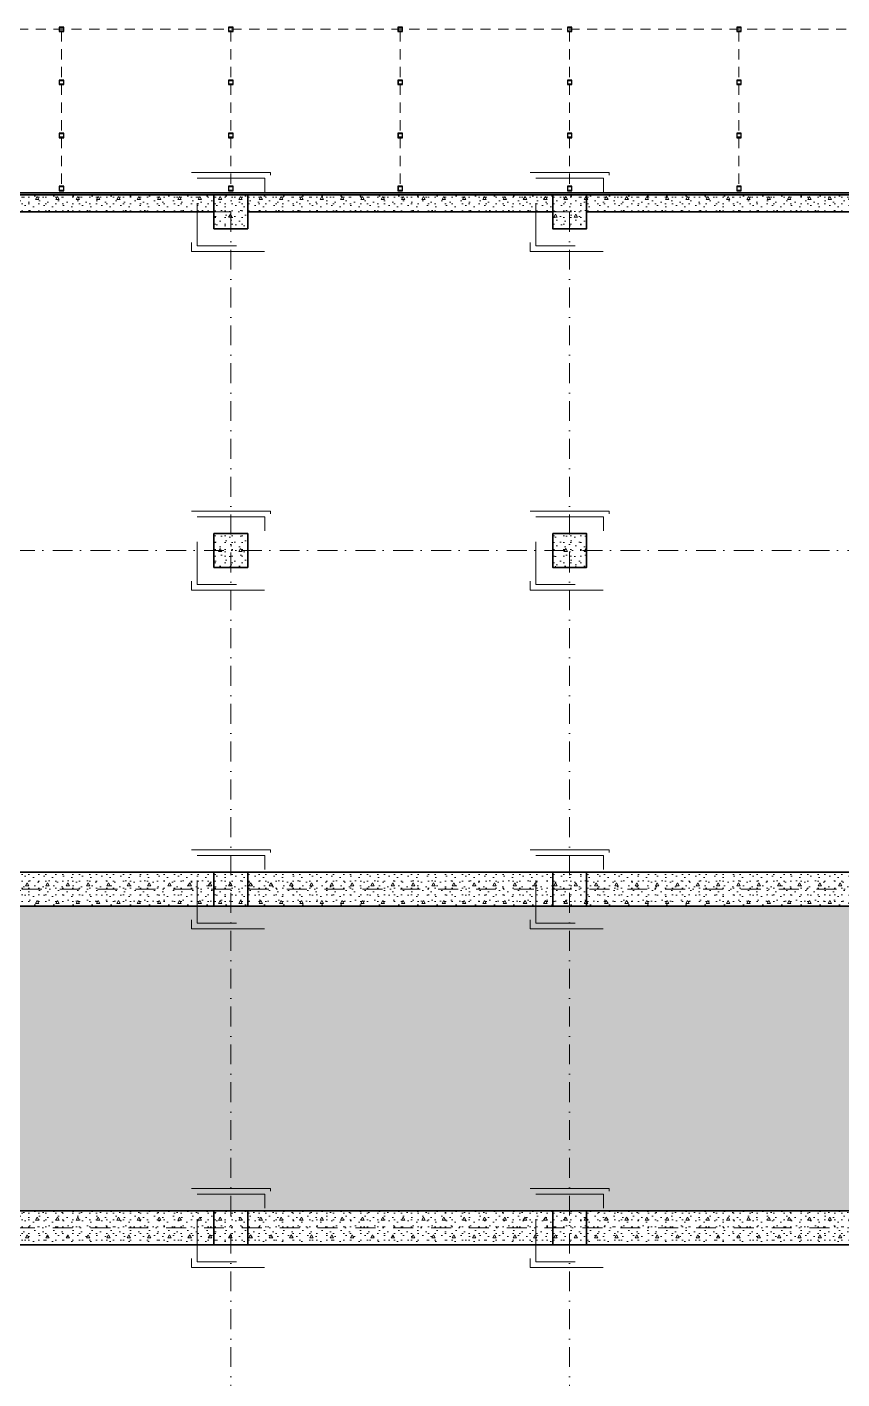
# Model space of a CAD drawing. Header units: millimetres. Extents: x -10605 to 101260, y -15987 to 46355.
# Drawn here: x 72389 to 86824, y 19323 to 43275 of the extents above; entities that cross this region are included whole.
import ezdxf
from ezdxf.enums import TextEntityAlignment as Align

# ---------------------------------------------------------------- set-up
doc = ezdxf.new("R2010")
doc.units = ezdxf.units.MM
doc.header["$MEASUREMENT"] = 0
for name, pattern in [('Dashed', [2903.22, 1451.61, -1451.61]), ('Dot & Dashed', [670.277762, 352.777767, -176.388884, 0, -141.111112]), ('thk_line_type', [315, 180, -135])]:
    doc.linetypes.add(name, pattern=pattern)
for name, color, linetype, lineweight in [('0_Ном._пера__200', 7, 'Continuous', 0), ('Металлический каркас здания_Ном._пера__91', 255, 'Continuous', 0), ('Металлический каркас здания_Ном._пера__98', 7, 'Continuous', 25), ('Оси_Ном._пера__200', 7, 'Continuous', 0), ('Паспорта Зон Archicad_Ном._пера__100', 7, 'Continuous', 9), ('Стены _Ном._пера__200', 7, 'Continuous', 0), ('Стены _Ном._пера__97', 7, 'Continuous', 35), ('Стены _Ном._пера__99', 7, 'Continuous', 15)]:
    doc.layers.add(name, color=color, linetype=linetype, lineweight=lineweight)
for name, color, linetype in [('Зоны', 7, 'Continuous'), ('Металлический каркас здания', 7, 'Continuous'), ('Оси', 7, 'Continuous'), ('Стены', 7, 'Continuous')]:
    doc.layers.add(name, color=color, linetype=linetype)
doc.layers.add('Зоны_Ном._пера__94', color=7, linetype='Continuous', lineweight=5, true_color=0xc29f9f9f)
doc.layers.add('Стены _Ном._пера__2', color=7, linetype='Continuous', lineweight=0, true_color=0xc2747474)
doc.styles.add('РЎР“Р•РќР•Р\xa0РР\xa0_РЎРўРР›Р¬_1', font='arial.ttf')
pattern_1 = [(0, (0, 0), (0, 623.5383), [60, -300]), (0, (180, 311.8), (0, 623.5383), [60, -300]), (60, (0, 0), (-540, 311.769), [60, -300]), (60, (360, 0), (-540, 311.769), [60, -300]), (120, (60, 0), (540, 311.769), [60, -300]), (120, (420, 0), (540, 311.769), [60, -300]), (0, (0, 60), (0, 120), [0, -120, 0, -180]), (45, (60, 60), (-84.85282, 84.85282), [0, -90, 0, -150])]

# ---------------------------------------------------------------- blocks, each defined once
blk = doc.blocks.new('Колонна SHS ГК 27')
at = {"layer": 'Металлический каркас здания_Ном._пера__98', "linetype": 'Continuous', "lineweight": 0, "true_color": 0xffffff}
h = blk.add_hatch(dxfattribs=at)
h.set_pattern_fill('Barabбs_tйglakц_бllу', style=0, pattern_type=2)
h.set_pattern_definition([(90, (0, 0), (-60, 0), [])])
h.paths.add_polyline_path([(-40, -40), (40, -40), (40, 40), (-40, 40)])
h.paths.add_polyline_path([(-33.7, -33.7), (-33.7, 33.7), (33.7, 33.7), (33.7, -33.7)], flags=0)
at = {"layer": 'Металлический каркас здания_Ном._пера__98', "color": 7, "linetype": 'Continuous', "lineweight": 25}
for p, q in [((40, 40), (-40, 40)), ((-40, 40), (-40, -40)), ((-33.7, -33.7), (-33.7, 33.7)), ((-33.7, 33.7), (33.7, 33.7)), ((33.7, 33.7), (33.7, -33.7)), ((40, -40), (40, 40)), ((-40, -40), (40, -40)), ((33.7, -33.7), (-33.7, -33.7))]:
    blk.add_line(p, q, dxfattribs=at)
blk = doc.blocks.new('Перекрытие_2', base_point=(-300, 28300))
at = {"layer": '0_Ном._пера__200', "color": 7, "linetype": 'Continuous', "lineweight": 0, "flags": 128}
blk.add_lwpolyline([(-300, 28300), (-300, 21700), (98300, 21700), (98300, 28300), (52300, 28300), (52300, 34300), (45700, 34300), (45700, 28300)], close=True, dxfattribs=at)
blk = doc.blocks.new('Перекрытие_157', base_point=(81300, 22700))
at = {"layer": 'Стены _Ном._пера__200', "color": 7, "linetype": 'Dashed', "lineweight": 0, "flags": 128}
blk.add_lwpolyline([(81300, 22700), (82700, 22700), (82700, 21300), (81300, 21300)], close=True, dxfattribs=at)
blk = doc.blocks.new('Перекрытие_158', base_point=(81400, 22600))
at = {"layer": 'Стены _Ном._пера__200', "color": 7, "linetype": 'Dashed', "lineweight": 0, "flags": 128}
blk.add_lwpolyline([(81400, 22600), (82600, 22600), (82600, 21400), (81400, 21400)], close=True, dxfattribs=at)
blk = doc.blocks.new('Перекрытие_159', base_point=(75300, 22700))
at = {"layer": 'Стены _Ном._пера__200', "color": 7, "linetype": 'Dashed', "lineweight": 0, "flags": 128}
blk.add_lwpolyline([(75300, 22700), (76700, 22700), (76700, 21300), (75300, 21300)], close=True, dxfattribs=at)
blk = doc.blocks.new('Перекрытие_160', base_point=(75400, 22600))
at = {"layer": 'Стены _Ном._пера__200', "color": 7, "linetype": 'Dashed', "lineweight": 0, "flags": 128}
blk.add_lwpolyline([(75400, 22600), (76600, 22600), (76600, 21400), (75400, 21400)], close=True, dxfattribs=at)
blk = doc.blocks.new('Перекрытие_193', base_point=(81300, 28700))
at = {"layer": 'Стены _Ном._пера__200', "color": 7, "linetype": 'Dashed', "lineweight": 0, "flags": 128}
blk.add_lwpolyline([(81300, 28700), (82700, 28700), (82700, 27300), (81300, 27300)], close=True, dxfattribs=at)
blk = doc.blocks.new('Перекрытие_194', base_point=(81400, 28600))
at = {"layer": 'Стены _Ном._пера__200', "color": 7, "linetype": 'Dashed', "lineweight": 0, "flags": 128}
blk.add_lwpolyline([(81400, 28600), (82600, 28600), (82600, 27400), (81400, 27400)], close=True, dxfattribs=at)
blk = doc.blocks.new('Перекрытие_195', base_point=(75300, 28700))
at = {"layer": 'Стены _Ном._пера__200', "color": 7, "linetype": 'Dashed', "lineweight": 0, "flags": 128}
blk.add_lwpolyline([(75300, 28700), (76700, 28700), (76700, 27300), (75300, 27300)], close=True, dxfattribs=at)
blk = doc.blocks.new('Перекрытие_196', base_point=(75400, 28600))
at = {"layer": 'Стены _Ном._пера__200', "color": 7, "linetype": 'Dashed', "lineweight": 0, "flags": 128}
blk.add_lwpolyline([(75400, 28600), (76600, 28600), (76600, 27400), (75400, 27400)], close=True, dxfattribs=at)
blk = doc.blocks.new('Перекрытие_229', base_point=(81300, 34700))
at = {"layer": 'Стены _Ном._пера__200', "color": 7, "linetype": 'Dashed', "lineweight": 0, "flags": 128}
blk.add_lwpolyline([(81300, 34700), (82700, 34700), (82700, 33300), (81300, 33300)], close=True, dxfattribs=at)
blk = doc.blocks.new('Перекрытие_230', base_point=(81400, 34600))
at = {"layer": 'Стены _Ном._пера__200', "color": 7, "linetype": 'Dashed', "lineweight": 0, "flags": 128}
blk.add_lwpolyline([(81400, 34600), (82600, 34600), (82600, 33400), (81400, 33400)], close=True, dxfattribs=at)
blk = doc.blocks.new('Перекрытие_231', base_point=(75300, 34700))
at = {"layer": 'Стены _Ном._пера__200', "color": 7, "linetype": 'Dashed', "lineweight": 0, "flags": 128}
blk.add_lwpolyline([(75300, 34700), (76700, 34700), (76700, 33300), (75300, 33300)], close=True, dxfattribs=at)
blk = doc.blocks.new('Перекрытие_232', base_point=(75400, 34600))
at = {"layer": 'Стены _Ном._пера__200', "color": 7, "linetype": 'Dashed', "lineweight": 0, "flags": 128}
blk.add_lwpolyline([(75400, 34600), (76600, 34600), (76600, 33400), (75400, 33400)], close=True, dxfattribs=at)
blk = doc.blocks.new('Перекрытие_265', base_point=(81300, 40700))
at = {"layer": 'Стены _Ном._пера__200', "color": 7, "linetype": 'Dashed', "lineweight": 0, "flags": 128}
blk.add_lwpolyline([(81300, 40700), (82700, 40700), (82700, 39300), (81300, 39300)], close=True, dxfattribs=at)
blk = doc.blocks.new('Перекрытие_266', base_point=(81400, 40600))
at = {"layer": 'Стены _Ном._пера__200', "color": 7, "linetype": 'Dashed', "lineweight": 0, "flags": 128}
blk.add_lwpolyline([(81400, 40600), (82600, 40600), (82600, 39400), (81400, 39400)], close=True, dxfattribs=at)
blk = doc.blocks.new('Перекрытие_267', base_point=(75300, 40700))
at = {"layer": 'Стены _Ном._пера__200', "color": 7, "linetype": 'Dashed', "lineweight": 0, "flags": 128}
blk.add_lwpolyline([(75300, 40700), (76700, 40700), (76700, 39300), (75300, 39300)], close=True, dxfattribs=at)
blk = doc.blocks.new('Перекрытие_268', base_point=(75400, 40600))
at = {"layer": 'Стены _Ном._пера__200', "color": 7, "linetype": 'Dashed', "lineweight": 0, "flags": 128}
blk.add_lwpolyline([(75400, 40600), (76600, 40600), (76600, 39400), (75400, 39400)], close=True, dxfattribs=at)
blk = doc.blocks.new('Перекрытие_292', base_point=(-300, 28300))
at = {"layer": '0_Ном._пера__200', "color": 7, "linetype": 'Continuous', "lineweight": 0, "flags": 128}
blk.add_lwpolyline([(-300, 28300), (-300, 21700), (98300, 21700), (98300, 28300), (52300, 28300), (52300, 34300), (45700, 34300), (45700, 28300)], close=True, dxfattribs=at)
blk = doc.blocks.new('Стена_3', base_point=(98225, 40225))
at = {"layer": 'Стены', "linetype": 'Continuous', "lineweight": 0, "true_color": 0xffffff}
blk.add_hatch(color=7, dxfattribs=at).paths.add_polyline_path([(98329, 40335), (-328, 40335), (-328, 40329), (98329, 40329)])
at = {"layer": 'Стены _Ном._пера__200', "color": 7, "linetype": 'Continuous', "lineweight": 0}
blk.add_line((98329, 40335), (-328, 40335), dxfattribs=at)
at = {"layer": 'Стены _Ном._пера__200', "color": 7, "linetype": 'Continuous', "lineweight": 0, "flags": 128}
blk.add_lwpolyline([(-328, 40329), (98329, 40329)], dxfattribs=at)
at = {"layer": 'Стены _Ном._пера__99', "color": 7, "linetype": 'Continuous', "lineweight": 15}
blk.add_line((98335, 40337), (-334, 40337), dxfattribs=at)
at = {"layer": 'Стены _Ном._пера__99', "color": 7, "linetype": 'Continuous', "lineweight": 15, "flags": 128}
blk.add_lwpolyline([(98337, 40346), (-346, 40346)], dxfattribs=at)
blk = doc.blocks.new('Стена_17', base_point=(52000, 28000))
at = {"layer": 'Стены _Ном._пера__2', "linetype": 'Continuous', "lineweight": 0, "true_color": 0x747474}
h = blk.add_hatch(dxfattribs=at)
h.set_pattern_fill('бетон_строительный__2_', color=8, style=0, pattern_type=2)
h.set_pattern_definition(pattern_1)
h.paths.add_polyline_path([(75700, 28300), (70300, 28300), (70300, 27700), (75700, 27700)])
h = blk.add_hatch(dxfattribs=at)
h.set_pattern_fill('бетон_строительный__2_', color=8, style=0, pattern_type=2)
h.set_pattern_definition(pattern_1)
h.paths.add_polyline_path([(76300, 28300), (76300, 27700), (81700, 27700), (81700, 28300)])
h = blk.add_hatch(dxfattribs=at)
h.set_pattern_fill('бетон_строительный__2_', color=8, style=0, pattern_type=2)
h.set_pattern_definition(pattern_1)
h.paths.add_polyline_path([(87700, 28300), (82300, 28300), (82300, 27700), (87700, 27700)])
at = {"layer": 'Стены _Ном._пера__97', "color": 7, "linetype": 'Continuous', "lineweight": 35, "flags": 128}
for points in [[(75700, 28300), (70300, 28300)], [(81700, 28300), (76300, 28300)], [(87700, 28300), (82300, 28300)], [(70300, 27700), (75700, 27700)], [(76300, 27700), (81700, 27700)], [(82300, 27700), (87700, 27700)]]:
    blk.add_lwpolyline(points, dxfattribs=at)
blk = doc.blocks.new('Стена_19', base_point=(98000, 22000))
at = {"layer": 'Стены _Ном._пера__2', "linetype": 'Continuous', "lineweight": 0, "true_color": 0x747474}
h = blk.add_hatch(dxfattribs=at)
h.set_pattern_fill('бетон_строительный__2_', color=8, style=0, pattern_type=2)
h.set_pattern_definition(pattern_1)
h.paths.add_polyline_path([(70300, 22300), (70300, 21700), (75700, 21700), (75700, 22300)])
h = blk.add_hatch(dxfattribs=at)
h.set_pattern_fill('бетон_строительный__2_', color=8, style=0, pattern_type=2)
h.set_pattern_definition(pattern_1)
h.paths.add_polyline_path([(76300, 22300), (76300, 21700), (81700, 21700), (81700, 22300)])
h = blk.add_hatch(dxfattribs=at)
h.set_pattern_fill('бетон_строительный__2_', color=8, style=0, pattern_type=2)
h.set_pattern_definition(pattern_1)
h.paths.add_polyline_path([(87700, 22300), (82300, 22300), (82300, 21700), (87700, 21700)])
at = {"layer": 'Стены _Ном._пера__97', "color": 7, "linetype": 'Continuous', "lineweight": 35, "flags": 128}
for points in [[(75700, 22300), (70300, 22300)], [(81700, 22300), (76300, 22300)], [(87700, 22300), (82300, 22300)], [(70300, 21700), (75700, 21700)], [(76300, 21700), (81700, 21700)], [(82300, 21700), (87700, 21700)]]:
    blk.add_lwpolyline(points, dxfattribs=at)
blk = doc.blocks.new('Стена_25', base_point=(-300, 40300))
at = {"layer": 'Стены _Ном._пера__2', "linetype": 'Continuous', "lineweight": 0, "true_color": 0x747474}
h = blk.add_hatch(dxfattribs=at)
h.set_pattern_fill('бетон_строительный__2_', color=8, style=0, pattern_type=2)
h.set_pattern_definition(pattern_1)
h.paths.add_polyline_path([(75700, 40300), (70300, 40300), (70300, 40000), (75700, 40000)])
h = blk.add_hatch(dxfattribs=at)
h.set_pattern_fill('бетон_строительный__2_', color=8, style=0, pattern_type=2)
h.set_pattern_definition(pattern_1)
h.paths.add_polyline_path([(76300, 40300), (76300, 40000), (81700, 40000), (81700, 40300)])
h = blk.add_hatch(dxfattribs=at)
h.set_pattern_fill('бетон_строительный__2_', color=8, style=0, pattern_type=2)
h.set_pattern_definition(pattern_1)
h.paths.add_polyline_path([(82300, 40000), (87700, 40000), (87700, 40300), (82300, 40300)])
at = {"layer": 'Стены _Ном._пера__97', "color": 7, "linetype": 'Continuous', "lineweight": 35, "flags": 128}
for points in [[(75700, 40300), (70300, 40300)], [(81700, 40300), (76300, 40300)], [(87700, 40300), (82300, 40300)], [(70300, 40000), (75700, 40000)], [(76300, 40000), (81700, 40000)], [(82300, 40000), (87700, 40000)]]:
    blk.add_lwpolyline(points, dxfattribs=at)
blk = doc.blocks.new('Колонна_78', base_point=(82000, 22000))
at = {"layer": 'Стены', "linetype": 'Continuous', "lineweight": 0, "true_color": 0x000000}
h = blk.add_hatch(dxfattribs=at)
h.set_pattern_fill('бетон_строительный__2_', color=18, style=0, pattern_type=2)
h.set_pattern_definition(pattern_1)
h.paths.add_polyline_path([(81700, 22300), (81700, 21700), (82300, 21700), (82300, 22300)])
at = {"layer": 'Стены _Ном._пера__97', "color": 7, "linetype": 'Continuous', "lineweight": 35, "flags": 128}
blk.add_lwpolyline([(81700, 22300), (81700, 21700), (82300, 21700), (82300, 22300)], close=True, dxfattribs=at)
blk = doc.blocks.new('Колонна_79', base_point=(76000, 22000))
at = {"layer": 'Стены', "linetype": 'Continuous', "lineweight": 0, "true_color": 0x000000}
h = blk.add_hatch(dxfattribs=at)
h.set_pattern_fill('бетон_строительный__2_', color=18, style=0, pattern_type=2)
h.set_pattern_definition(pattern_1)
h.paths.add_polyline_path([(75700, 22300), (75700, 21700), (76300, 21700), (76300, 22300)])
at = {"layer": 'Стены _Ном._пера__97', "color": 7, "linetype": 'Continuous', "lineweight": 35, "flags": 128}
blk.add_lwpolyline([(75700, 22300), (75700, 21700), (76300, 21700), (76300, 22300)], close=True, dxfattribs=at)
blk = doc.blocks.new('Колонна_96', base_point=(82000, 28000))
at = {"layer": 'Стены', "linetype": 'Continuous', "lineweight": 0, "true_color": 0x000000}
h = blk.add_hatch(dxfattribs=at)
h.set_pattern_fill('бетон_строительный__2_', color=18, style=0, pattern_type=2)
h.set_pattern_definition(pattern_1)
h.paths.add_polyline_path([(81700, 28300), (81700, 27700), (82300, 27700), (82300, 28300)])
at = {"layer": 'Стены _Ном._пера__97', "color": 7, "linetype": 'Continuous', "lineweight": 35, "flags": 128}
blk.add_lwpolyline([(81700, 28300), (81700, 27700), (82300, 27700), (82300, 28300)], close=True, dxfattribs=at)
blk = doc.blocks.new('Колонна_97', base_point=(76000, 28000))
at = {"layer": 'Стены', "linetype": 'Continuous', "lineweight": 0, "true_color": 0x000000}
h = blk.add_hatch(dxfattribs=at)
h.set_pattern_fill('бетон_строительный__2_', color=18, style=0, pattern_type=2)
h.set_pattern_definition(pattern_1)
h.paths.add_polyline_path([(75700, 28300), (75700, 27700), (76300, 27700), (76300, 28300)])
at = {"layer": 'Стены _Ном._пера__97', "color": 7, "linetype": 'Continuous', "lineweight": 35, "flags": 128}
blk.add_lwpolyline([(75700, 28300), (75700, 27700), (76300, 27700), (76300, 28300)], close=True, dxfattribs=at)
blk = doc.blocks.new('Колонна_114', base_point=(82000, 34000))
at = {"layer": 'Стены', "linetype": 'Continuous', "lineweight": 0, "true_color": 0x000000}
h = blk.add_hatch(dxfattribs=at)
h.set_pattern_fill('бетон_строительный__2_', color=18, style=0, pattern_type=2)
h.set_pattern_definition(pattern_1)
h.paths.add_polyline_path([(81700, 34300), (81700, 33700), (82300, 33700), (82300, 34300)])
at = {"layer": 'Стены _Ном._пера__97', "color": 7, "linetype": 'Continuous', "lineweight": 35, "flags": 128}
blk.add_lwpolyline([(81700, 34300), (81700, 33700), (82300, 33700), (82300, 34300)], close=True, dxfattribs=at)
blk = doc.blocks.new('Колонна_115', base_point=(76000, 34000))
at = {"layer": 'Стены', "linetype": 'Continuous', "lineweight": 0, "true_color": 0x000000}
h = blk.add_hatch(dxfattribs=at)
h.set_pattern_fill('бетон_строительный__2_', color=18, style=0, pattern_type=2)
h.set_pattern_definition(pattern_1)
h.paths.add_polyline_path([(75700, 34300), (75700, 33700), (76300, 33700), (76300, 34300)])
at = {"layer": 'Стены _Ном._пера__97', "color": 7, "linetype": 'Continuous', "lineweight": 35, "flags": 128}
blk.add_lwpolyline([(75700, 34300), (75700, 33700), (76300, 33700), (76300, 34300)], close=True, dxfattribs=at)
blk = doc.blocks.new('Колонна_132', base_point=(82000, 40000))
at = {"layer": 'Стены', "linetype": 'Continuous', "lineweight": 0, "true_color": 0x000000}
h = blk.add_hatch(dxfattribs=at)
h.set_pattern_fill('бетон_строительный__2_', color=18, style=0, pattern_type=2)
h.set_pattern_definition(pattern_1)
h.paths.add_polyline_path([(81700, 40300), (81700, 39700), (82300, 39700), (82300, 40300)])
at = {"layer": 'Стены _Ном._пера__97', "color": 7, "linetype": 'Continuous', "lineweight": 35, "flags": 128}
blk.add_lwpolyline([(81700, 40300), (81700, 39700), (82300, 39700), (82300, 40300)], close=True, dxfattribs=at)
blk = doc.blocks.new('Колонна_133', base_point=(76000, 40000))
at = {"layer": 'Стены', "linetype": 'Continuous', "lineweight": 0, "true_color": 0x000000}
h = blk.add_hatch(dxfattribs=at)
h.set_pattern_fill('бетон_строительный__2_', color=18, style=0, pattern_type=2)
h.set_pattern_definition(pattern_1)
h.paths.add_polyline_path([(75700, 40300), (75700, 39700), (76300, 39700), (76300, 40300)])
at = {"layer": 'Стены _Ном._пера__97', "color": 7, "linetype": 'Continuous', "lineweight": 35, "flags": 128}
blk.add_lwpolyline([(75700, 40300), (75700, 39700), (76300, 39700), (76300, 40300)], close=True, dxfattribs=at)
blk = doc.blocks.new('Стандартный Маркер Сетки')
at = {"layer": 'Оси_Ном._пера__200', "color": 7, "linetype": 'Dot & Dashed', "lineweight": 0}
blk.add_line((0, 0), (107805, 0), dxfattribs=at)
at = {"layer": 'Оси_Ном._пера__200', "color": 7, "lineweight": 0, "style": 'РЎР“Р•РќР•Р\xa0РР\xa0_РЎРўРР›Р¬_1'}
blk.add_attdef('AC_MarkerText_1', text='', height=300, dxfattribs=at).set_placement((108205, 150), align=Align.TOP_CENTER)
blk = doc.blocks.new('Стандартный Маркер Сетки_2')
at = {"layer": 'Оси_Ном._пера__200', "color": 7, "linetype": 'Dot & Dashed', "lineweight": 0}
blk.add_line((0, 0), (107930, 0), dxfattribs=at)
at = {"layer": 'Оси_Ном._пера__200', "color": 7, "lineweight": 0, "style": 'РЎР“Р•РќР•Р\xa0РР\xa0_РЎРўРР›Р¬_1'}
blk.add_attdef('AC_MarkerText_1', text='', height=300, dxfattribs=at).set_placement((108330, 150), align=Align.TOP_CENTER)
blk = doc.blocks.new('Стандартный Маркер Сетки_3')
at = {"layer": 'Оси_Ном._пера__200', "color": 7, "linetype": 'Dot & Dashed', "lineweight": 0}
blk.add_line((0, 0), (107930, 0), dxfattribs=at)
at = {"layer": 'Оси_Ном._пера__200', "color": 7, "lineweight": 0, "style": 'РЎР“Р•РќР•Р\xa0РР\xa0_РЎРўРР›Р¬_1'}
blk.add_attdef('AC_MarkerText_1', text='', height=300, dxfattribs=at).set_placement((108330, 150), align=Align.TOP_CENTER)
blk = doc.blocks.new('Балка - Швеллер ПП 27_4')
at = {"layer": 'Металлический каркас здания_Ном._пера__91', "color": 255, "linetype": 'thk_line_type', "lineweight": 0}
blk.add_line((0, 0), (90250, 0), dxfattribs=at)
blk = doc.blocks.new('Балка - Швеллер ПП 27_3')
at = {"layer": 'Металлический каркас здания_Ном._пера__91', "color": 255, "linetype": 'thk_line_type', "lineweight": 0}
blk.add_line((0, 0), (2822, 0), dxfattribs=at)
blk = doc.blocks.new('Технический коридор_1_2', base_point=(36816, 30293))
at = {"layer": 'Зоны_Ном._пера__94', "linetype": 'Continuous', "lineweight": 0, "true_color": 0x272727}
blk.add_hatch(color=250, dxfattribs=at).paths.add_polyline_path([(300, 22300), (97700, 22300), (97700, 27700), (51700, 27700), (51700, 33700), (46300, 33700), (46300, 27700), (300, 27700)])
at = {"layer": 'Паспорта Зон Archicad_Ном._пера__100', "color": 7, "lineweight": 9, "style": 'РЎР“Р•РќР•Р\xa0РР\xa0_РЎРўРР›Р¬_1'}
for tag, p in [('DUMMY_112', (49234, 30859)), ('ROOM_AREA', (50442, 22727))]:
    blk.add_attdef(tag, text='', height=300, dxfattribs=at).set_placement(p, align=Align.MIDDLE_CENTER)
blk = doc.blocks.new('Стандартный Маркер Сетки_4')
at = {"layer": 'Оси_Ном._пера__200', "color": 7, "linetype": 'Dot & Dashed', "lineweight": 0}
for q in [(55187, 0), (0, 0)]:
    blk.add_line((0, 0), q, dxfattribs=at)
at = {"layer": 'Оси_Ном._пера__200', "color": 7, "lineweight": 0, "style": 'РЎР“Р•РќР•Р\xa0РР\xa0_РЎРўРР›Р¬_1'}
blk.add_attdef('AC_MarkerText_1', text='', height=300, rotation=90, dxfattribs=at).set_placement((55368, -69), align=Align.TOP_CENTER)

msp = doc.modelspace()

# ---------------------------------------------------------------- linework, layer by layer
at = {"layer": 'Зоны_Ном._пера__94', "color": 253, "linetype": 'Continuous', "lineweight": 5, "true_color": 0x9f9f9f, "flags": 128}
msp.add_lwpolyline([(299.99987, 22300.00013), (97699.99999, 22300.00013), (97699.99999, 27700.00012), (51699.75543, 27700.00012), (51699.75543, 33700.00004), (46300.24443, 33700.00004), (46300.24443, 27700.00012), (299.99987, 27700.00012)], close=True, dxfattribs=at)

# ---------------------------------------------------------------- block references
at = {"color": 7, "linetype": 'Continuous', "lineweight": 0}
for name in ['Перекрытие_2', 'Перекрытие_292']:
    msp.add_blockref(name, (-300.00021, 28300.00021), dxfattribs=at)
at = {"layer": 'Зоны', "color": 7, "linetype": 'Continuous', "lineweight": 9}
msp.add_blockref('Технический коридор_1_2', (36815.94606, 30292.53044), dxfattribs=at)
at = {"layer": 'Металлический каркас здания', "color": 7, "linetype": 'Continuous', "lineweight": 9, "xscale": -1, "zscale": 1000, "rotation": 180}
msp.add_blockref('Балка - Швеллер ПП 27_4', (3875, 43237.49337), dxfattribs=at)
at = {"layer": 'Металлический каркас здания', "color": 7, "linetype": 'Continuous', "lineweight": 9, "zscale": 1000, "rotation": 270}
for p in [(73000.00007, 43197.49337), (76000.00007, 43197.49337), (79000.00007, 43197.49337), (82000.00007, 43197.49337), (85000.00007, 43197.49337)]:
    msp.add_blockref('Балка - Швеллер ПП 27_3', p, dxfattribs=at)
at = {"layer": 'Металлический каркас здания_Ном._пера__98', "color": 7, "linetype": 'Continuous', "lineweight": 25, "zscale": 1000, "rotation": 90}
for p in [(73000.00007, 43234.99337), (76000.00007, 43234.99337), (79000.00007, 43234.99337), (82000.00007, 43234.99337), (85000.00007, 43234.99337), (73000.00007, 42294.99562), (76000.00007, 42294.99562), (79000.00007, 42294.99562), (82000.00007, 42294.99562), (85000.00007, 42294.99562), (73000.00007, 41354.99787), (76000.00007, 41354.99787), (79000.00007, 41354.99787), (82000.00007, 41354.99787), (85000.00007, 41354.99787), (73000.00007, 40415.00012), (76000.00007, 40415.00012), (79000.00007, 40415.00012), (82000.00007, 40415.00012), (85000.00007, 40415.00012)]:
    msp.add_blockref('Колонна SHS ГК 27', p, dxfattribs=at)
at = {"layer": 'Оси', "color": 8, "linetype": 'Continuous', "lineweight": 0, "true_color": 0x747474, "xscale": -1, "zscale": 1000}
for name, p in [('Стандартный Маркер Сетки_2', (98125.00021, 40000.00005)), ('Стандартный Маркер Сетки', (98000.00007, 34000.00005)), ('Стандартный Маркер Сетки_3', (98125, 28000.00005)), ('Стандартный Маркер Сетки', (98000.00007, 22000.00005))]:
    msp.add_blockref(name, p, dxfattribs=at)
at = {"layer": 'Оси', "color": 8, "linetype": 'Continuous', "lineweight": 0, "true_color": 0x747474, "zscale": 1000, "rotation": 270}
for p in [(76000, 40000.00005), (81999.99994, 40000.00005)]:
    msp.add_blockref('Стандартный Маркер Сетки_4', p, dxfattribs=at)
at = {"layer": 'Стены', "color": 7, "linetype": 'Dashed', "lineweight": 0}
for name, p in [('Перекрытие_267', (75300, 40700.00005)), ('Перекрытие_268', (75400, 40600.00005)), ('Перекрытие_265', (81300, 40700.00005)), ('Перекрытие_266', (81400, 40600.00005)), ('Перекрытие_231', (75300, 34700.00005)), ('Перекрытие_232', (75400, 34600.00005)), ('Перекрытие_229', (81300, 34700.00005)), ('Перекрытие_230', (81400, 34600.00005)), ('Перекрытие_195', (75300, 28700.00005)), ('Перекрытие_196', (75400, 28600.00005)), ('Перекрытие_193', (81300, 28700.00005)), ('Перекрытие_194', (81400, 28600.00005)), ('Перекрытие_159', (75300, 22700.00005)), ('Перекрытие_160', (75400, 22600.00005)), ('Перекрытие_157', (81300, 22700.00005)), ('Перекрытие_158', (81400, 22600.00005))]:
    msp.add_blockref(name, p, dxfattribs=at)
at = {"layer": 'Стены', "color": 7, "lineweight": 35}
for name, p in [('Стена_3', (98225.35554, 40225.35464)), ('Стена_25', (-300, 40300.00005)), ('Колонна_133', (76000, 40000.00005)), ('Колонна_132', (82000, 40000.00005)), ('Колонна_115', (76000, 34000.00005)), ('Колонна_114', (82000, 34000.00005)), ('Стена_17', (52000, 28000.00005)), ('Колонна_97', (76000, 28000.00005)), ('Колонна_96', (82000, 28000.00005)), ('Стена_19', (98000.00007, 22000.00005)), ('Колонна_79', (76000, 22000.00005)), ('Колонна_78', (82000, 22000.00005))]:
    msp.add_blockref(name, p, dxfattribs=at)

doc.saveas('drawing.dxf')
